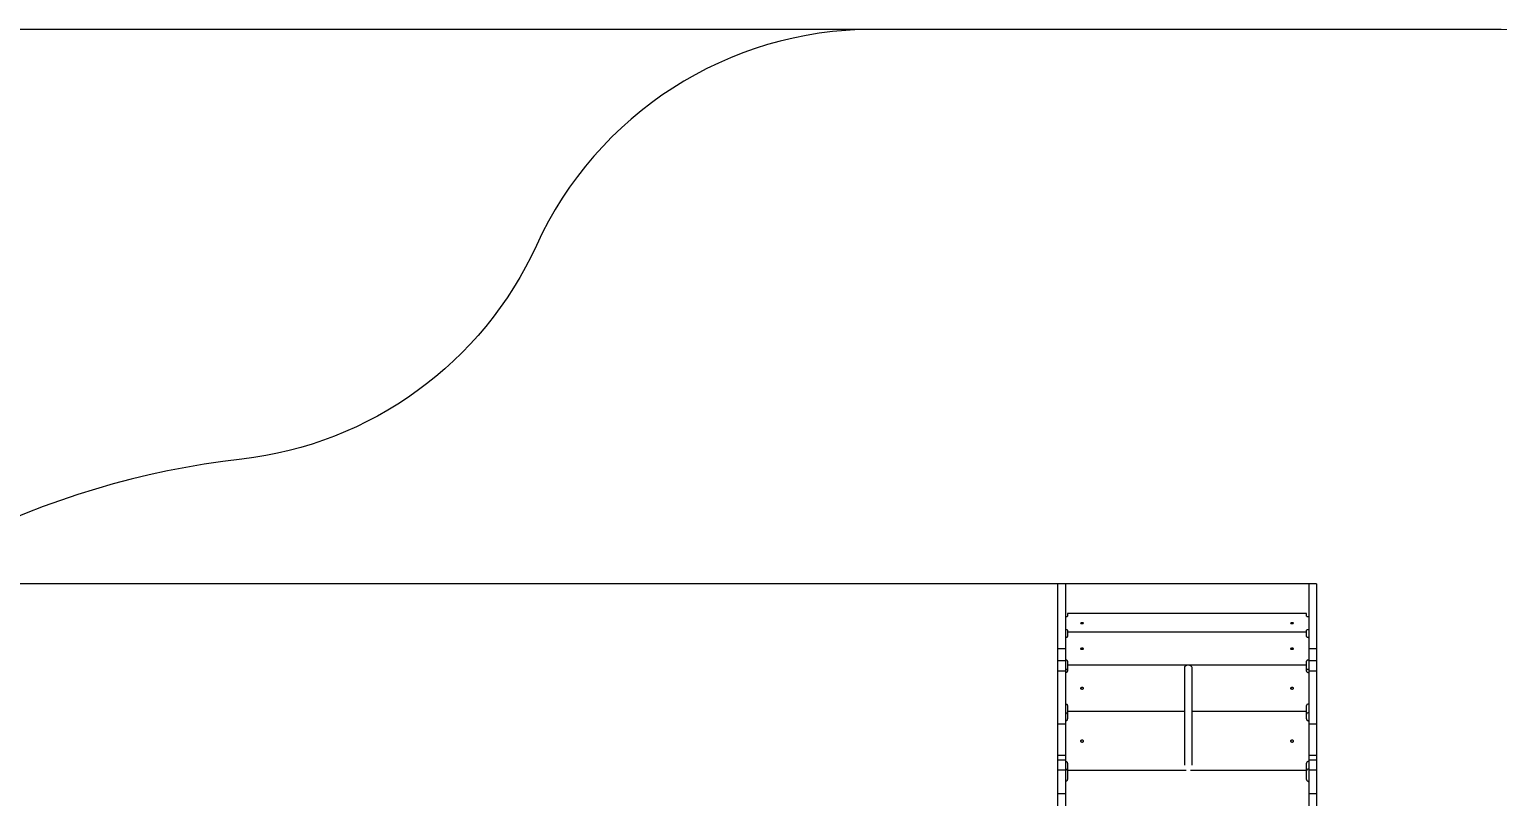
# Model space of a CAD drawing. Header units: millimetres. Extents: x -5906 to 5457, y -5155 to 4356.
# Drawn here: x -2736 to 1235, y 2281 to 4356 of the extents above; entities that cross this region are included whole.
import ezdxf

# ---------------------------------------------------------------- set-up
doc = ezdxf.new("R2010")
doc.units = ezdxf.units.MM
for name, color, linetype in [('DIKOM_ЗОНА', 80, 'Continuous'), ('DIKOM_ОБЪЕКТ', 7, 'Continuous'), ('DIKOM_РАЗМЕР_ЗОНА', 7, 'Continuous'), ('DIKOM_РАЗМЕР_ОБЪЕКТА', 7, 'Continuous')]:
    doc.layers.add(name, color=color, linetype=linetype)
doc.styles.add('style1', font='arial.ttf', dxfattribs={"width": 0.8})
doc.dimstyles.new('1-50', dxfattribs={"dimtxt": 300, "dimasz": 200, "dimexe": 100, "dimexo": 0, "dimgap": 100, "dimtad": 1, "dimtxsty": 'style1', "dimcen": 200, "dimclrd": 7, "dimclre": 7, "dimclrt": 7, "dimadec": 1, "dimazin": 2, "dimtfac": 1, "dimtmove": 0, "dimatfit": 2, "dimfxl": 0, "dimlwd": 25, "dimlwe": 18, "dimarcsym": 0})

# ---------------------------------------------------------------- blocks, each defined once
blk = doc.blocks.new('*D9')
at = {"layer": 'Defpoints', "color": 0, "transparency": 16777216}
for p in [(744.7, 2856.5), (-4941.7, -2428.9), (82.6, -2428.9)]:
    blk.add_point(p, dxfattribs=at)
at = {"layer": 'DIKOM_РАЗМЕР_ОБЪЕКТА', "color": 7, "lineweight": 18, "transparency": 16777216}
for p, q in [((744.7, 2856.5), (-5041.7, 2856.5)), ((82.6, -2428.9), (-5041.7, -2428.9))]:
    blk.add_line(p, q, dxfattribs=at)
at = {"layer": 'DIKOM_РАЗМЕР_ОБЪЕКТА', "color": 7, "lineweight": 25, "transparency": 16777216}
blk.add_line((-4941.7, 2656.5), (-4941.7, -2228.9), dxfattribs=at)
at = {"layer": 'DIKOM_РАЗМЕР_ОБЪЕКТА', "color": 7, "transparency": 16777216}
for points in [[(-4975.1, 2656.5), (-4908.4, 2656.5), (-4941.7, 2856.5)], [(-4975.1, -2228.9), (-4908.4, -2228.9), (-4941.7, -2428.9)]]:
    blk.add_solid(points, dxfattribs=at)
at = {"layer": 'DIKOM_РАЗМЕР_ОБЪЕКТА', "color": 7, "transparency": 16777216, "insert": (-5195, 213.8), "char_height": 300, "attachment_point": 5, "rotation": 90, "style": 'style1'}
blk.add_mtext('5300', dxfattribs=at)
blk = doc.blocks.new('*D10')
at = {"layer": 'Defpoints', "color": 0, "transparency": 16777216}
for p in [(394.7, 4356.5), (-5455.8, -3928.9), (81.8, -3928.9)]:
    blk.add_point(p, dxfattribs=at)
at = {"layer": 'DIKOM_РАЗМЕР_ЗОНА', "color": 7, "lineweight": 18, "transparency": 16777216}
for p, q in [((394.7, 4356.5), (-5555.8, 4356.5)), ((81.8, -3928.9), (-5555.8, -3928.9))]:
    blk.add_line(p, q, dxfattribs=at)
at = {"layer": 'DIKOM_РАЗМЕР_ЗОНА', "color": 7, "lineweight": 25, "transparency": 16777216}
blk.add_line((-5455.8, 4156.5), (-5455.8, -3728.9), dxfattribs=at)
at = {"layer": 'DIKOM_РАЗМЕР_ЗОНА', "color": 7, "transparency": 16777216}
for points in [[(-5489.1, 4156.5), (-5422.5, 4156.5), (-5455.8, 4356.5)], [(-5489.1, -3728.9), (-5422.5, -3728.9), (-5455.8, -3928.9)]]:
    blk.add_solid(points, dxfattribs=at)
at = {"layer": 'DIKOM_РАЗМЕР_ЗОНА', "color": 7, "transparency": 16777216, "insert": (-5709.1, 213.8), "char_height": 300, "attachment_point": 5, "rotation": 90, "style": 'style1'}
blk.add_mtext('8300', dxfattribs=at)

msp = doc.modelspace()

# ---------------------------------------------------------------- linework, layer by layer
at = {"layer": 'DIKOM_ЗОНА', "color": 3, "lineweight": 15}
msp.add_lwpolyline([(-2219.32, -2992.769, 0.39562238), (-1221.36, -3928.924), (796.525, -3928.924, 0.40414334), (1795.93, -2963.421, -0.40414334), (2795.334, -1997.918), (4456.619, -1997.918, 0.41421356), (5456.619, -997.918), (5456.619, 602.082, 0.41421356), (4456.619, 1602.082), (3244.723, 1602.082, -0.41421356), (2244.723, 2602.082), (2244.723, 3356.47, 0.41421356), (1244.723, 4356.47), (-455.277, 4356.47, 0.29359714), (-1364.864, 3771.983, -0.26313822), (-2161.624, 3193.882, 0.36385038), (-4162.307, 1088.091, -0.1311714), (-4325.906, 598.912, 0.35610753), (-4198.93, -658.818), (-2509.769, -2349.912, -0.18221169), (-2219.32, -2992.769)], format="xyb", dxfattribs=at)
at = {"layer": 'DIKOM_ОБЪЕКТ', "color": 7, "linetype": 'Continuous', "lineweight": 15}
for p, q in [((44.723, 2856.47), (44.723, 2680.854)), ((65.723, 2856.47), (65.723, 2680.854)), ((723.723, 2856.47), (723.723, 2680.854)), ((744.723, 2856.47), (744.723, 2680.854)), ((71.723, 2775.861), (71.723, 2769.208)), ((717.723, 2775.861), (71.723, 2775.861)), ((717.723, 2769.208), (717.723, 2775.861)), ((71.723, 2730.536), (71.723, 2725.481)), ((71.723, 2725.481), (71.723, 2714.014)), ((717.723, 2725.481), (71.723, 2725.481)), ((717.723, 2725.481), (717.723, 2730.536)), ((717.723, 2714.014), (717.723, 2725.481)), ((65.723, 2680.854), (44.723, 2680.854)), ((44.723, 2680.854), (44.723, 2648.238)), ((65.723, 2680.854), (65.723, 2648.238)), ((744.723, 2680.854), (723.723, 2680.854)), ((723.723, 2680.854), (723.723, 2648.238)), ((744.723, 2680.854), (744.723, 2648.238)), ((65.723, 2648.238), (44.723, 2648.238)), ((44.723, 2648.238), (44.723, 2619.93)), ((65.723, 2648.238), (65.723, 2619.93)), ((71.723, 2647.357), (71.723, 2636.204)), ((71.723, 2636.204), (71.723, 2620.204)), ((397.694, 2636.204), (71.723, 2636.204)), ((717.723, 2636.204), (398.447, 2636.204)), ((717.723, 2636.204), (717.723, 2647.357)), ((717.723, 2620.204), (717.723, 2636.204)), ((744.723, 2648.238), (723.723, 2648.238)), ((723.723, 2648.238), (723.723, 2619.93)), ((744.723, 2648.238), (744.723, 2619.93)), ((65.723, 2619.93), (44.723, 2619.93)), ((44.723, 2619.93), (44.723, 2476.833)), ((65.723, 2619.93), (65.723, 2476.833)), ((744.723, 2619.93), (723.723, 2619.93)), ((723.723, 2619.93), (723.723, 2476.833)), ((744.723, 2619.93), (744.723, 2476.833)), ((71.723, 2527.204), (71.723, 2511.222)), ((71.723, 2511.222), (71.723, 2490.653)), ((387.531, 2511.222), (71.723, 2511.222)), ((717.723, 2511.222), (408.624, 2511.222)), ((717.723, 2511.222), (717.723, 2527.204)), ((717.723, 2490.653), (717.723, 2511.222)), ((65.723, 2476.833), (44.723, 2476.833)), ((44.723, 2476.833), (44.723, 2391.719)), ((65.723, 2476.833), (65.723, 2391.719)), ((744.723, 2476.833), (723.723, 2476.833)), ((723.723, 2476.833), (723.723, 2391.719)), ((744.723, 2476.833), (744.723, 2391.719)), ((65.723, 2391.719), (44.723, 2391.719)), ((44.723, 2391.719), (44.723, 2378.851)), ((65.723, 2391.719), (65.723, 2378.851)), ((744.723, 2391.719), (723.723, 2391.719)), ((723.723, 2391.719), (723.723, 2378.851)), ((744.723, 2391.719), (744.723, 2378.851)), ((65.723, 2378.851), (44.723, 2378.851)), ((44.723, 2378.851), (44.723, 2352.141)), ((65.723, 2352.141), (44.723, 2352.141)), ((44.723, 2352.141), (44.723, 2288.014)), ((65.723, 2378.851), (65.723, 2352.141)), ((65.723, 2352.141), (65.723, 2288.014)), ((71.723, 2371.094), (71.723, 2351.367)), ((71.723, 2351.367), (71.723, 2327.216)), ((391.98, 2351.367), (71.723, 2351.367)), ((717.723, 2351.367), (404.181, 2351.367)), ((717.723, 2351.367), (717.723, 2371.094)), ((717.723, 2327.216), (717.723, 2351.367)), ((744.723, 2378.851), (723.723, 2378.851)), ((723.723, 2378.851), (723.723, 2352.141)), ((744.723, 2352.141), (723.723, 2352.141)), ((723.723, 2352.141), (723.723, 2288.014)), ((744.723, 2378.851), (744.723, 2352.141)), ((744.723, 2352.141), (744.723, 2288.014)), ((65.723, 2288.014), (44.723, 2288.014)), ((44.723, 2288.014), (44.723, 2227.972)), ((65.723, 2288.014), (65.723, 2227.972)), ((744.723, 2288.014), (723.723, 2288.014)), ((723.723, 2288.014), (723.723, 2227.972)), ((744.723, 2288.014), (744.723, 2227.972))]:
    msp.add_line(p, q, dxfattribs=at)
at = {"layer": 'DIKOM_ОБЪЕКТ', "color": 7, "linetype": 'Continuous', "lineweight": 15, "flags": 128}
for points in [[(65.723, 2767.598), (66.785, 2767.671), (68.168, 2767.825), (69.38, 2768.032), (70.375, 2768.284), (71.114, 2768.571), (71.57, 2768.883), (71.723, 2769.208)], [(106.723, 2749.872), (106.901, 2749.627), (107.418, 2749.404), (108.229, 2749.222), (109.262, 2749.098), (110.424, 2749.043), (111.613, 2749.061), (112.723, 2749.152), (113.655, 2749.307), (114.327, 2749.511), (114.679, 2749.748), (114.679, 2749.996), (114.327, 2750.233), (113.655, 2750.438), (112.723, 2750.592), (111.613, 2750.683), (110.424, 2750.702), (109.262, 2750.646), (108.229, 2750.522), (107.418, 2750.341), (106.901, 2750.117), (106.723, 2749.872)], [(674.723, 2749.872), (674.901, 2749.627), (675.418, 2749.404), (676.229, 2749.222), (677.262, 2749.098), (678.424, 2749.043), (679.613, 2749.061), (680.723, 2749.152), (681.655, 2749.307), (682.327, 2749.511), (682.679, 2749.748), (682.679, 2749.996), (682.327, 2750.233), (681.655, 2750.438), (680.723, 2750.592), (679.613, 2750.683), (678.424, 2750.702), (677.262, 2750.646), (676.229, 2750.522), (675.418, 2750.341), (674.901, 2750.117), (674.723, 2749.872)], [(717.723, 2769.208), (717.877, 2768.883), (718.332, 2768.571), (719.072, 2768.284), (720.066, 2768.032), (721.279, 2767.825), (722.662, 2767.671), (723.723, 2767.598)], [(71.723, 2730.536), (71.57, 2730.861), (71.114, 2731.173), (70.375, 2731.46), (69.38, 2731.713), (68.168, 2731.919), (66.785, 2732.073), (65.723, 2732.147)], [(65.723, 2711.238), (66.785, 2711.365), (68.168, 2711.63), (69.38, 2711.986), (70.375, 2712.421), (71.114, 2712.916), (71.57, 2713.454), (71.723, 2714.014)], [(723.723, 2732.147), (722.662, 2732.073), (721.279, 2731.919), (720.066, 2731.713), (719.072, 2731.46), (718.332, 2731.173), (717.877, 2730.861), (717.723, 2730.536)], [(717.723, 2714.014), (717.877, 2713.454), (718.332, 2712.916), (719.072, 2712.421), (720.066, 2711.986), (721.279, 2711.63), (722.662, 2711.365), (723.723, 2711.238)], [(106.723, 2680.685), (106.901, 2680.263), (107.418, 2679.878), (108.229, 2679.565), (109.262, 2679.351), (110.424, 2679.256), (111.613, 2679.288), (112.723, 2679.444), (113.655, 2679.71), (114.327, 2680.063), (114.679, 2680.472), (114.679, 2680.899), (114.327, 2681.307), (113.655, 2681.66), (112.723, 2681.927), (111.613, 2682.083), (110.424, 2682.115), (109.262, 2682.02), (108.229, 2681.806), (107.418, 2681.493), (106.901, 2681.108), (106.723, 2680.685)], [(674.723, 2680.685), (674.901, 2680.263), (675.418, 2679.878), (676.229, 2679.565), (677.262, 2679.351), (678.424, 2679.256), (679.613, 2679.288), (680.723, 2679.444), (681.655, 2679.71), (682.327, 2680.063), (682.679, 2680.472), (682.679, 2680.899), (682.327, 2681.307), (681.655, 2681.66), (680.723, 2681.927), (679.613, 2682.083), (678.424, 2682.115), (677.262, 2682.02), (676.229, 2681.806), (675.418, 2681.493), (674.901, 2681.108), (674.723, 2680.685)], [(71.723, 2647.357), (71.57, 2647.916), (71.114, 2648.454), (70.375, 2648.95), (69.38, 2649.384), (68.168, 2649.741), (66.785, 2650.006), (65.723, 2650.133)], [(71.723, 2622.151), (71.57, 2622.71), (71.114, 2623.248), (70.375, 2623.743), (69.38, 2624.178), (68.168, 2624.534), (66.785, 2624.799), (65.723, 2624.926)], [(408.617, 2629), (408.617, 2629.004), (408.438, 2630.328), (407.905, 2631.606), (407.037, 2632.797), (405.865, 2633.858), (404.426, 2634.754), (402.772, 2635.454), (400.957, 2635.934), (399.044, 2636.178), (397.097, 2636.178), (395.184, 2635.934), (393.369, 2635.454), (391.715, 2634.754), (390.276, 2633.858), (389.104, 2632.797), (388.236, 2631.606), (387.703, 2630.328), (387.524, 2629.004)], [(723.723, 2650.133), (722.662, 2650.006), (721.279, 2649.741), (720.066, 2649.384), (719.072, 2648.95), (718.332, 2648.454), (717.877, 2647.916), (717.723, 2647.357)], [(723.723, 2624.926), (722.662, 2624.799), (721.279, 2624.534), (720.066, 2624.178), (719.072, 2623.743), (718.332, 2623.248), (717.877, 2622.71), (717.723, 2622.151)], [(65.723, 2616.331), (66.785, 2616.509), (68.168, 2616.879), (69.38, 2617.376), (70.375, 2617.982), (71.114, 2618.674), (71.57, 2619.424), (71.723, 2620.204)], [(717.723, 2620.204), (717.877, 2619.424), (718.332, 2618.674), (719.072, 2617.982), (720.066, 2617.376), (721.279, 2616.879), (722.662, 2616.509), (723.723, 2616.331)], [(106.723, 2573.704), (106.901, 2573.115), (107.418, 2572.578), (108.229, 2572.141), (109.262, 2571.843), (110.424, 2571.71), (111.613, 2571.755), (112.723, 2571.972), (113.655, 2572.344), (114.327, 2572.837), (114.679, 2573.406), (114.679, 2574.002), (114.327, 2574.572), (113.655, 2575.065), (112.723, 2575.436), (111.613, 2575.654), (110.424, 2575.699), (109.262, 2575.566), (108.229, 2575.268), (107.418, 2574.831), (106.901, 2574.294), (106.723, 2573.704)], [(674.723, 2573.704), (674.901, 2573.115), (675.418, 2572.578), (676.229, 2572.141), (677.262, 2571.843), (678.424, 2571.71), (679.613, 2571.755), (680.723, 2571.972), (681.655, 2572.344), (682.327, 2572.837), (682.679, 2573.406), (682.679, 2574.002), (682.327, 2574.572), (681.655, 2575.065), (680.723, 2575.436), (679.613, 2575.654), (678.424, 2575.699), (677.262, 2575.566), (676.229, 2575.268), (675.418, 2574.831), (674.901, 2574.294), (674.723, 2573.704)], [(71.723, 2527.204), (71.57, 2527.985), (71.114, 2528.735), (70.375, 2529.427), (69.38, 2530.033), (68.168, 2530.53), (66.785, 2530.9), (65.723, 2531.077)], [(71.723, 2503.822), (71.57, 2504.602), (71.114, 2505.352), (70.375, 2506.044), (69.38, 2506.65), (68.168, 2507.148), (66.785, 2507.517), (65.723, 2507.695)], [(723.723, 2531.077), (722.662, 2530.9), (721.279, 2530.53), (720.066, 2530.033), (719.072, 2529.427), (718.332, 2528.735), (717.877, 2527.985), (717.723, 2527.204)], [(723.723, 2507.695), (722.662, 2507.517), (721.279, 2507.148), (720.066, 2506.65), (719.072, 2506.044), (718.332, 2505.352), (717.877, 2504.602), (717.723, 2503.822)], [(65.723, 2485.674), (66.785, 2485.902), (68.168, 2486.377), (69.38, 2487.017), (70.375, 2487.796), (71.114, 2488.685), (71.57, 2489.65), (71.723, 2490.653)], [(717.723, 2490.653), (717.877, 2489.65), (718.332, 2488.685), (719.072, 2487.796), (720.066, 2487.017), (721.279, 2486.377), (722.662, 2485.902), (723.723, 2485.674)], [(106.723, 2430.874), (106.901, 2430.116), (107.418, 2429.425), (108.229, 2428.864), (109.262, 2428.48), (110.424, 2428.31), (111.613, 2428.367), (112.723, 2428.647), (113.655, 2429.125), (114.327, 2429.758), (114.679, 2430.491), (114.679, 2431.257), (114.327, 2431.989), (113.655, 2432.623), (112.723, 2433.1), (111.613, 2433.38), (110.424, 2433.438), (109.262, 2433.267), (108.229, 2432.884), (107.418, 2432.322), (106.901, 2431.632), (106.723, 2430.874)], [(674.723, 2430.874), (674.901, 2430.116), (675.418, 2429.425), (676.229, 2428.864), (677.262, 2428.48), (678.424, 2428.31), (679.613, 2428.367), (680.723, 2428.647), (681.655, 2429.125), (682.327, 2429.758), (682.679, 2430.491), (682.679, 2431.257), (682.327, 2431.989), (681.655, 2432.623), (680.723, 2433.1), (679.613, 2433.38), (678.424, 2433.438), (677.262, 2433.267), (676.229, 2432.884), (675.418, 2432.322), (674.901, 2431.632), (674.723, 2430.874)], [(71.723, 2371.094), (71.57, 2372.098), (71.114, 2373.062), (70.375, 2373.951), (69.38, 2374.731), (68.168, 2375.37), (66.785, 2375.845), (65.723, 2376.073)], [(71.723, 2350.411), (71.57, 2351.414), (71.114, 2352.379), (70.375, 2353.268), (69.38, 2354.047), (68.168, 2354.687), (66.785, 2355.162), (65.723, 2355.39)], [(723.723, 2376.073), (722.662, 2375.845), (721.279, 2375.37), (720.066, 2374.731), (719.072, 2373.951), (718.332, 2373.062), (717.877, 2372.098), (717.723, 2371.094)], [(723.723, 2355.39), (722.662, 2355.162), (721.279, 2354.687), (720.066, 2354.047), (719.072, 2353.268), (718.332, 2352.379), (717.877, 2351.414), (717.723, 2350.411)], [(65.723, 2321.37), (66.785, 2321.638), (68.168, 2322.196), (69.38, 2322.947), (70.375, 2323.862), (71.114, 2324.906), (71.57, 2326.038), (71.723, 2327.216)], [(717.723, 2327.216), (717.877, 2326.038), (718.332, 2324.906), (719.072, 2323.862), (720.066, 2322.947), (721.279, 2322.196), (722.662, 2321.638), (723.723, 2321.37)]]:
    msp.add_lwpolyline(points, dxfattribs=at)
at = {"layer": 'DIKOM_ОБЪЕКТ', "color": 7, "linetype": 'Continuous', "lineweight": 15}
for points, knots in [([(387.524, 2629.003), (387.524, 2622.492), (387.525, 2609.774), (387.526, 2591.165), (387.528, 2573.488), (387.529, 2556.748), (387.53, 2540.949), (387.53, 2526.092), (387.531, 2512.176), (387.532, 2499.595), (387.532, 2488.284), (387.533, 2478.177), (387.533, 2468.816), (387.533, 2460.198), (387.534, 2452.228), (387.534, 2444.655), (387.534, 2429.268), (387.535, 2405.871), (387.535, 2381.989), (387.534, 2368.67), (387.534, 2365.627)], [0, 0, 0, 0, 0.07272844, 0.14205743, 0.20798447, 0.27050804, 0.3296275, 0.38534293, 0.43765497, 0.48656468, 0.52758546, 0.56586503, 0.60140455, 0.63420518, 0.66426802, 0.69262245, 0.72108269, 0.8411753, 0.96370898, 1, 1, 1, 1]), ([(408.628, 2365.551), (408.628, 2369.253), (408.628, 2379.053), (408.628, 2390.99), (408.628, 2401.432), (408.628, 2408.133), (408.628, 2415.48), (408.628, 2423.497), (408.627, 2432.189), (408.627, 2442.18), (408.627, 2453.567), (408.626, 2466.451), (408.626, 2480.299), (408.625, 2495.229), (408.624, 2511.258), (408.624, 2528.404), (408.623, 2546.569), (408.621, 2565.751), (408.62, 2585.945), (408.619, 2607.141), (408.618, 2621.608), (408.617, 2629.004)], [0, 0, 0, 0, 0.04394816, 0.11633245, 0.13999724, 0.16595057, 0.19440519, 0.22536199, 0.25882201, 0.29478639, 0.34038975, 0.38947561, 0.44204614, 0.49810345, 0.55890098, 0.62333259, 0.69139921, 0.76310092, 0.83843671, 0.91740432, 1, 1, 1, 1])]:
    msp.add_open_spline(points, degree=3, knots=knots, dxfattribs=at)

# ---------------------------------------------------------------- dimensions: what is measured, and where the dimension line sits
at = {"layer": 'DIKOM_РАЗМЕР_ЗОНА'}
dim = msp.add_linear_dim(base=(-5455.796, -3928.924), p1=(394.723, 4356.47), p2=(81.761, -3928.924), angle=90, text='8300', dimstyle='1-50', dxfattribs=at)
dim.commit()
dim.dimension.update_dxf_attribs({"geometry": '*D10', "text_midpoint": (-5455.796, 213.773), "dimtype": 160})
at = {"layer": 'DIKOM_РАЗМЕР_ОБЪЕКТА'}
dim = msp.add_linear_dim(base=(-4941.747, -2428.924), p1=(744.723, 2856.47), p2=(82.584, -2428.924), angle=90, text='5300', dimstyle='1-50', dxfattribs=at)
dim.commit()
dim.dimension.update_dxf_attribs({"geometry": '*D9', "text_midpoint": (-4941.747, 213.773), "dimtype": 160})

doc.saveas('drawing.dxf')
